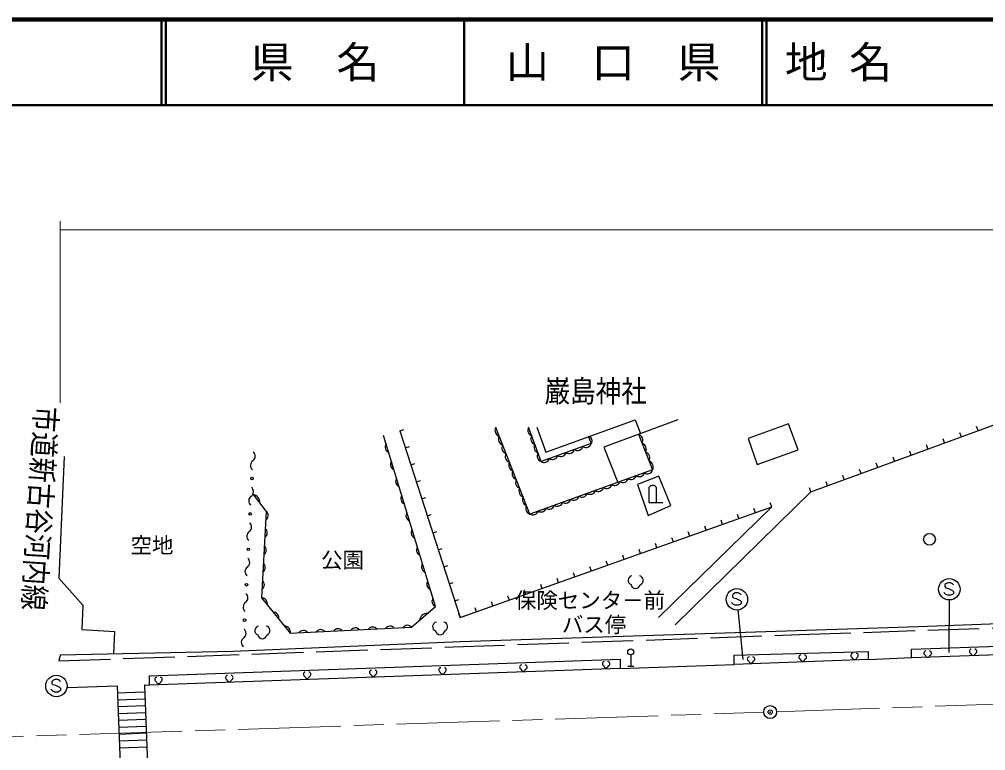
# Model space of a CAD drawing. Units: millimetres, scale not verified. Extents: x 40000 to 680000, y 20000 to 380000.
# Drawn here: x 281163 to 393791, y 294811 to 380000 of the extents above; entities that cross this region are included whole.
import ezdxf
from ezdxf.enums import TextEntityAlignment as Align

# ---------------------------------------------------------------- set-up
doc = ezdxf.new("R2010")
doc.units = ezdxf.units.MM
doc.header["$LTSCALE"] = 1000
doc.header["$PDMODE"] = 32
doc.header["$PDSIZE"] = 500
doc.linetypes.add('CHAIN', pattern=[18.5, 12, -1.5, 3.5, -1.5])
doc.linetypes.add('DASHED', pattern=[7.5, 6, -1.5])
for name, color, linetype, lineweight in [('M-BGD', 7, 'Continuous', 25), ('M-BGD-EXST', 7, 'Continuous', 25), ('M-BMK', 2, 'CHAIN', 13), ('M-BMK-SRVR', 3, 'Continuous', 25), ('M-STR-HTXT', 7, 'Continuous', 13), ('M-STR-STRC', 7, 'Continuous', 25), ('M-TTL', 2, 'Continuous', 140), ('M-TTL-LINE', 7, 'Continuous', 50)]:
    doc.layers.add(name, color=color, linetype=linetype, lineweight=lineweight)
doc.layers.add('M-OTRS', color=6, linetype='Continuous')
doc.layers.add('M-TTL-TXT', color=7, linetype='Continuous')
doc.styles.add('ＭＳ ゴシック', font='')
doc.styles.get('ＭＳ ゴシック').set_extended_font_data('MS Gothic')

msp = doc.modelspace()

# ---------------------------------------------------------------- linework, layer by layer
at = {"layer": 'M-BGD'}
for p, q in [((373421, 324958), (396799, 333526)), ((340670, 322370), (336684, 332442)), ((341965, 328490), (340525, 332481)), ((341475, 332477), (342524, 329574)), ((342524, 329574), (352945, 333351)), ((357911, 333351), (349273, 330168)), ((352945, 333351), (353555, 331746)), ((370816, 332896), (366094, 331183)), ((371935, 329854), (370816, 332896)), ((392903, 332098), (392731, 332567)), ((329672, 311599), (323622, 331532)), ((325510, 332057), (325986, 332211)), ((325510, 332057), (332540, 310305)), ((347517, 331384), (347826, 330574)), ((353341, 331667), (354974, 327511)), ((366094, 331183), (367144, 328140)), ((389006, 330670), (388834, 331139)), ((390955, 331384), (390783, 331853)), ((326149, 330079), (326625, 330233)), ((347826, 330574), (341965, 328490)), ((349273, 330168), (350901, 326047)), ((387058, 329956), (386886, 330425)), ((286378, 329084), (285748, 314921)), ((367144, 328140), (371935, 329854)), ((383162, 328528), (382990, 328997)), ((385110, 329242), (384938, 329711)), ((326788, 328102), (327264, 328256)), ((381214, 327814), (381042, 328283)), ((354974, 327511), (340670, 322370)), ((355708, 326776), (353225, 325797)), ((357107, 323384), (355708, 326776)), ((377317, 326386), (377145, 326855)), ((379265, 327100), (379093, 327569)), ((327427, 326124), (327903, 326278)), ((353225, 325797), (354449, 322195)), ((375369, 325672), (375197, 326141)), ((308410, 324643), (309948, 322685)), ((357614, 309465), (373421, 324958)), ((373421, 324958), (373249, 325427)), ((328066, 324147), (328542, 324301)), ((354449, 322195), (357107, 323384)), ((368857, 323209), (368690, 323680)), ((368857, 323209), (368690, 323680)), ((309948, 322685), (309389, 312613)), ((328706, 322170), (329181, 322323)), ((332540, 310305), (368857, 323209)), ((368857, 323209), (355673, 310340)), ((365034, 321851), (364867, 322322)), ((366946, 322530), (366778, 323001)), ((363123, 321172), (362955, 321643)), ((329345, 320192), (329820, 320346)), ((359300, 319813), (359133, 320284)), ((361211, 320492), (361044, 320964)), ((355477, 318455), (355310, 318926)), ((357388, 319134), (357221, 319605)), ((329984, 318215), (330459, 318368)), ((353566, 317776), (353398, 318247)), ((349743, 316417), (349575, 316889)), ((351654, 317097), (351487, 317568)), ((330623, 316237), (331098, 316391)), ((345920, 315059), (345752, 315530)), ((347831, 315738), (347664, 316209)), ((285748, 314921), (288581, 311774)), ((331262, 314260), (331737, 314413)), ((344008, 314380), (343841, 314851)), ((340185, 313021), (340018, 313493)), ((342097, 313701), (341929, 314172)), ((309389, 312613), (312746, 308486)), ((331901, 312282), (332376, 312436)), ((336363, 311663), (336195, 312134)), ((338274, 312342), (338107, 312813)), ((288581, 311774), (288441, 308906)), ((326874, 309186), (329672, 311599)), ((334451, 310984), (334284, 311455)), ((452099, 311649), (385963, 309249)), ((332540, 310305), (332372, 310776)), ((332540, 310305), (333015, 310459)), ((332540, 310305), (333015, 310459)), ((288441, 308906), (292253, 308696)), ((292253, 308696), (292148, 306108)), ((312746, 308486), (326874, 309186)), ((385963, 309249), (332550, 307472)), ((385164, 306631), (455418, 308970)), ((385164, 305658), (455449, 308038)), ((306095, 306368), (285930, 305936)), ((332550, 307472), (306095, 306368)), ((364461, 305920), (380093, 306372)), ((380093, 306372), (380093, 305445)), ((385164, 305658), (385164, 306631)), ((296316, 303531), (351199, 305475)), ((351199, 305475), (351199, 304388)), ((364461, 304859), (364461, 305920)), ((380093, 305445), (364461, 304859)), ((380093, 305445), (385164, 305658)), ((351199, 304388), (296316, 302443)), ((351199, 304388), (364461, 304859)), ((296316, 302443), (296316, 303531)), ((286783, 302184), (292575, 302345)), ((295732, 302466), (296316, 302443))]:
    msp.add_line(p, q, dxfattribs=at)
at = {"layer": 'M-BGD', "linetype": 'DASHED'}
for p, q in [((372063, 308337), (404975, 309441)), ((331733, 306896), (372063, 308337)), ((285786, 305264), (331733, 306896)), ((285930, 305936), (285786, 305264))]:
    msp.add_line(p, q, dxfattribs=at)
at = {"layer": 'M-BGD'}
for centre in [(308280, 326514), (308064, 322388), (307849, 318263), (307633, 314137), (307418, 310011)]:
    msp.add_circle(centre, 150, dxfattribs=at)
for centre, radius, start, end in [((337312, 332108), 712, 152.03979, 251.15084), ((341117, 332131), 688, 149.36838, 250.3064), ((337711, 331101), 712, 152.03979, 251.15084), ((341477, 331133), 688, 149.36838, 250.3064), ((347438, 330889), 501, 320.93697, 80.85856), ((353081, 330965), 748, 333.19534, 69.70013), ((324475, 330159), 667, 145.59746, 248.16955), ((338110, 330094), 712, 152.03979, 251.15084), ((341837, 330135), 688, 149.36838, 250.3064), ((346223, 330441), 662, 238.08455, 341.06658), ((347200, 330789), 662, 238.08455, 341.06658), ((353489, 329926), 748, 333.19534, 69.70013), ((308007, 329114), 658, 305.34457, 48.67474), ((338508, 329086), 712, 152.03979, 251.15084), ((342197, 329137), 688, 149.36838, 250.3064), ((343292, 329399), 662, 238.08455, 341.06658), ((344269, 329747), 662, 238.08455, 341.06658), ((345246, 330094), 662, 238.08455, 341.06658), ((353898, 328887), 748, 333.19534, 69.70013), ((308768, 328040), 658, 125.34457, 228.67474), ((325080, 328165), 667, 145.59746, 248.16955), ((338907, 328079), 712, 152.03979, 251.15084), ((342315, 329052), 662, 238.08455, 341.06658), ((354306, 327848), 748, 333.19534, 69.70013), ((339306, 327072), 712, 152.03979, 251.15084), ((352458, 327019), 638, 237.24066, 342.29756), ((353412, 327362), 638, 237.24066, 342.29756), ((354365, 327705), 638, 237.24066, 342.29756), ((325685, 326172), 667, 145.59746, 248.16955), ((339704, 326065), 712, 152.03979, 251.15084), ((349598, 325991), 638, 237.24066, 342.29756), ((350551, 326334), 638, 237.24066, 342.29756), ((351505, 326677), 638, 237.24066, 342.29756), ((308553, 323914), 658, 125.34457, 228.67474), ((307791, 324988), 658, 305.34457, 48.67474), ((308283, 323752), 900, 354.40495, 81.9095), ((326290, 324178), 667, 145.59746, 248.16955), ((340103, 325058), 712, 152.03979, 251.15084), ((340502, 324051), 712, 152.03979, 251.15084), ((345784, 324620), 638, 237.24066, 342.29756), ((346737, 324963), 638, 237.24066, 342.29756), ((347691, 325306), 638, 237.24066, 342.29756), ((348644, 325648), 638, 237.24066, 342.29756), ((340900, 323043), 712, 152.03979, 251.15084), ((342923, 323592), 638, 237.24066, 342.29756), ((343876, 323935), 638, 237.24066, 342.29756), ((344830, 324278), 638, 237.24066, 342.29756), ((309537, 322202), 634, 304.0871, 49.55324), ((326895, 322185), 667, 145.59746, 248.16955), ((341016, 322907), 638, 237.24066, 342.29756), ((341969, 323249), 638, 237.24066, 342.29756), ((307576, 320862), 658, 305.34457, 48.67474), ((308337, 319788), 658, 125.34457, 228.67474), ((309425, 320188), 634, 304.0871, 49.55324), ((327500, 320192), 667, 145.59746, 248.16955), ((309313, 318174), 634, 304.0871, 49.55324), ((328105, 318198), 667, 145.59746, 248.16955), ((307360, 316737), 658, 305.34457, 48.67474), ((309201, 316159), 634, 304.0871, 49.55324), ((328710, 316205), 667, 145.59746, 248.16955), ((308122, 315663), 658, 125.34457, 228.67474), ((309089, 314145), 634, 304.0871, 49.55324), ((329315, 314212), 667, 145.59746, 248.16955), ((307906, 311537), 658, 125.34457, 228.67474), ((307144, 312611), 658, 305.34457, 48.67474), ((309382, 311922), 691, 348.78838, 89.47242), ((329920, 312218), 667, 145.59746, 248.16955), ((310725, 310271), 691, 348.78838, 89.47242), ((328687, 309913), 883, 86.58313, 174.97241), ((306929, 308486), 658, 305.34457, 48.67474), ((312068, 308621), 691, 348.78838, 89.47242), ((314279, 308176), 636, 40.17693, 145.49129), ((316297, 308276), 636, 40.17693, 145.49129), ((318315, 308376), 636, 40.17693, 145.49129), ((320334, 308476), 636, 40.17693, 145.49129), ((322352, 308576), 636, 40.17693, 145.49129), ((324370, 308676), 636, 40.17693, 145.49129), ((326389, 308776), 636, 40.17693, 145.49129), ((307691, 307412), 658, 125.34457, 228.67474)]:
    msp.add_arc(centre, radius, start, end, dxfattribs=at)
at = {"layer": 'M-BGD-EXST'}
for p, q in [((354580, 323711), (354580, 325511)), ((355380, 325511), (355380, 323711)), ((354580, 323711), (356180, 323711)), ((389148, 314257), (389027, 314152)), ((389362, 314372), (389148, 314257)), ((389703, 314367), (389362, 314372)), ((389928, 314252), (389703, 314367)), ((390033, 314147), (389928, 314252)), ((364608, 313202), (364393, 313087)), ((364948, 313197), (364608, 313202)), ((365174, 313082), (364948, 313197)), ((389137, 313016), (388917, 313241)), ((389027, 314152), (389027, 313916)), ((389027, 313916), (389137, 313796)), ((389137, 313796), (389462, 313696)), ((389462, 313696), (389928, 313461)), ((389928, 313461), (390038, 313346)), ((390038, 313131), (389928, 313021)), ((390038, 313346), (390038, 313131)), ((364383, 311846), (364163, 312071)), ((364393, 313087), (364273, 312982)), ((364273, 312982), (364273, 312747)), ((364273, 312747), (364383, 312626)), ((364383, 312626), (364708, 312527)), ((364708, 312527), (365174, 312291)), ((365278, 312977), (365174, 313082)), ((365174, 312291), (365284, 312176)), ((365284, 312176), (365284, 311961)), ((389352, 312911), (389137, 313016)), ((389703, 312911), (389352, 312911)), ((389543, 312364), (389496, 306227)), ((389928, 313021), (389703, 312911)), ((364598, 311741), (364383, 311846)), ((364948, 311741), (364598, 311741)), ((364924, 311201), (365507, 305428)), ((365174, 311851), (364948, 311741)), ((365284, 311961), (365174, 311851)), ((352420, 305967), (352420, 304656)), ((352075, 304656), (352765, 304656)), ((285083, 302987), (284962, 302883)), ((285297, 303103), (285083, 302987)), ((285638, 303097), (285297, 303103)), ((285863, 302982), (285638, 303097)), ((285968, 302877), (285863, 302982)), ((285072, 301746), (284852, 301971)), ((284962, 302883), (284962, 302647)), ((284962, 302647), (285072, 302527)), ((285072, 302527), (285397, 302427)), ((285397, 302427), (285863, 302191)), ((285863, 302191), (285973, 302076)), ((285973, 301862), (285863, 301752)), ((285973, 302076), (285973, 301862)), ((285287, 301642), (285072, 301746)), ((285638, 301642), (285287, 301642)), ((285863, 301752), (285638, 301642))]:
    msp.add_line(p, q, dxfattribs=at)
for centre, radius in [((387243, 319426), 684), ((389552, 313614), 1250), ((364798, 312444), 1250), ((352420, 306312), 345), ((285487, 302345), 1250)]:
    msp.add_circle(centre, radius, dxfattribs=at)
for centre, radius, start, end in [((354980, 325211), 500, 36.8699, 143.1301), ((352658, 314657), 537, 100.75605, 249.2973), ((353325, 314650), 545, 290.56616, 78.96113), ((352994, 314235), 532, 188.73985, 349.61114), ((329870, 309265), 537, 100.75605, 249.2973), ((330536, 309258), 545, 290.56616, 78.96113), ((309152, 308792), 537, 100.75605, 249.2973), ((309818, 308785), 545, 290.56616, 78.96113), ((330205, 308843), 532, 188.73985, 349.61114), ((309487, 308370), 532, 188.73985, 349.61114), ((386863, 306163), 269, 100.75605, 249.2973), ((387196, 306159), 273, 290.56616, 78.96113), ((392157, 306386), 269, 100.75605, 249.2973), ((392491, 306382), 273, 290.56616, 78.96113), ((366274, 305486), 269, 100.75605, 249.2973), ((366441, 305275), 266, 188.73985, 349.61114), ((366607, 305483), 273, 290.56616, 78.96113), ((372293, 305709), 269, 100.75605, 249.2973), ((372460, 305498), 266, 188.73985, 349.61114), ((372626, 305705), 273, 290.56616, 78.96113), ((378344, 305900), 269, 100.75605, 249.2973), ((378511, 305689), 266, 188.73985, 349.61114), ((378677, 305897), 273, 290.56616, 78.96113), ((387031, 305952), 266, 188.73985, 349.61114), ((392325, 306175), 266, 188.73985, 349.61114), ((322241, 303934), 269, 100.75605, 249.2973), ((322574, 303930), 273, 290.56616, 78.96113), ((330322, 304212), 269, 100.75605, 249.2973), ((330655, 304209), 273, 290.56616, 78.96113), ((339741, 304547), 269, 100.75605, 249.2973), ((339908, 304336), 266, 188.73985, 349.61114), ((340074, 304543), 273, 290.56616, 78.96113), ((349383, 304937), 269, 100.75605, 249.2973), ((349550, 304726), 266, 188.73985, 349.61114), ((349716, 304933), 273, 290.56616, 78.96113), ((297217, 303098), 269, 100.75605, 249.2973), ((297550, 303094), 273, 290.56616, 78.96113), ((305465, 303321), 269, 100.75605, 249.2973), ((305633, 303110), 266, 188.73985, 349.61114), ((305798, 303317), 273, 290.56616, 78.96113), ((314538, 303703), 269, 100.75605, 249.2973), ((314705, 303492), 266, 188.73985, 349.61114), ((314871, 303699), 273, 290.56616, 78.96113), ((322408, 303723), 266, 188.73985, 349.61114), ((330490, 304001), 266, 188.73985, 349.61114), ((297384, 302887), 266, 188.73985, 349.61114)]:
    msp.add_arc(centre, radius, start, end, dxfattribs=at)
at = {"layer": 'M-BMK'}
for p, q in [((369426, 299329), (467835, 302808)), ((269670, 296093), (367927, 299278))]:
    msp.add_line(p, q, dxfattribs=at)
at = {"layer": 'M-BMK-SRVR'}
msp.add_circle((368676, 299303), 750, dxfattribs=at)
at = {"layer": 'M-OTRS'}
msp.add_point((368676, 299303), dxfattribs=at)
at = {"layer": 'M-STR-HTXT'}
for p, q in [((285930, 335315), (285930, 356478)), ((285930, 355478), (493907, 355478))]:
    msp.add_line(p, q, dxfattribs=at)
at = {"layer": 'M-STR-STRC'}
for p, q in [((292575, 302358), (293006, 291157)), ((295733, 302422), (296162, 291274)), ((292606, 301545), (295762, 301667)), ((292637, 300746), (295793, 300867)), ((292668, 299946), (295824, 300068)), ((292698, 299147), (295855, 299268)), ((292729, 298348), (295885, 298469)), ((292760, 297548), (295916, 297670)), ((292791, 296749), (295947, 296870)), ((292821, 295949), (295978, 296071)), ((292852, 295150), (296008, 295271))]:
    msp.add_line(p, q, dxfattribs=at)
at = {"layer": 'M-TTL'}
msp.add_line((680000, 380000), (40000, 380000), dxfattribs=at)
at = {"layer": 'M-TTL-LINE'}
for p, q in [((297750, 380000), (297750, 370000)), ((298250, 380000), (298250, 370000)), ((333000, 380000), (333000, 370000)), ((367750, 380000), (367750, 370000)), ((368250, 380000), (368250, 370000)), ((40000, 370000), (680000, 370000))]:
    msp.add_line(p, q, dxfattribs=at)

# ---------------------------------------------------------------- texts
at = {"layer": 'M-BGD-EXST', "style": 'ＭＳ ゴシック', "width": 0.85}
msp.add_text('巌島神社', height=2566, dxfattribs=at).set_placement((342389, 334641), align=Align.BOTTOM_LEFT)
msp.add_text('市道新古谷河内線', height=2566, rotation=266.367, dxfattribs=at).set_placement((282276, 335034), align=Align.BOTTOM_LEFT)
at = {"layer": 'M-BGD-EXST', "style": 'ＭＳ ゴシック'}
for s, p in [('空地', (294125, 317264)), ('公園', (316333, 315556)), ('保険センタ－前', (338922, 310856)), ('バス停', (344399, 308029))]:
    msp.add_text(s, height=1833, dxfattribs=at).set_placement(p, align=Align.BOTTOM_LEFT)
at = {"layer": 'M-TTL-TXT', "style": 'ＭＳ ゴシック'}
for s, p in [('県\u3000名', (315625, 375000)), ('山\u3000口\u3000県', (350375, 375000))]:
    msp.add_text(s, height=3666, dxfattribs=at).set_placement(p, align=Align.MIDDLE_CENTER)
msp.add_text('地 名', height=3666, dxfattribs=at).set_placement((370380, 375000), align=Align.MIDDLE_LEFT)

doc.saveas('drawing.dxf')
